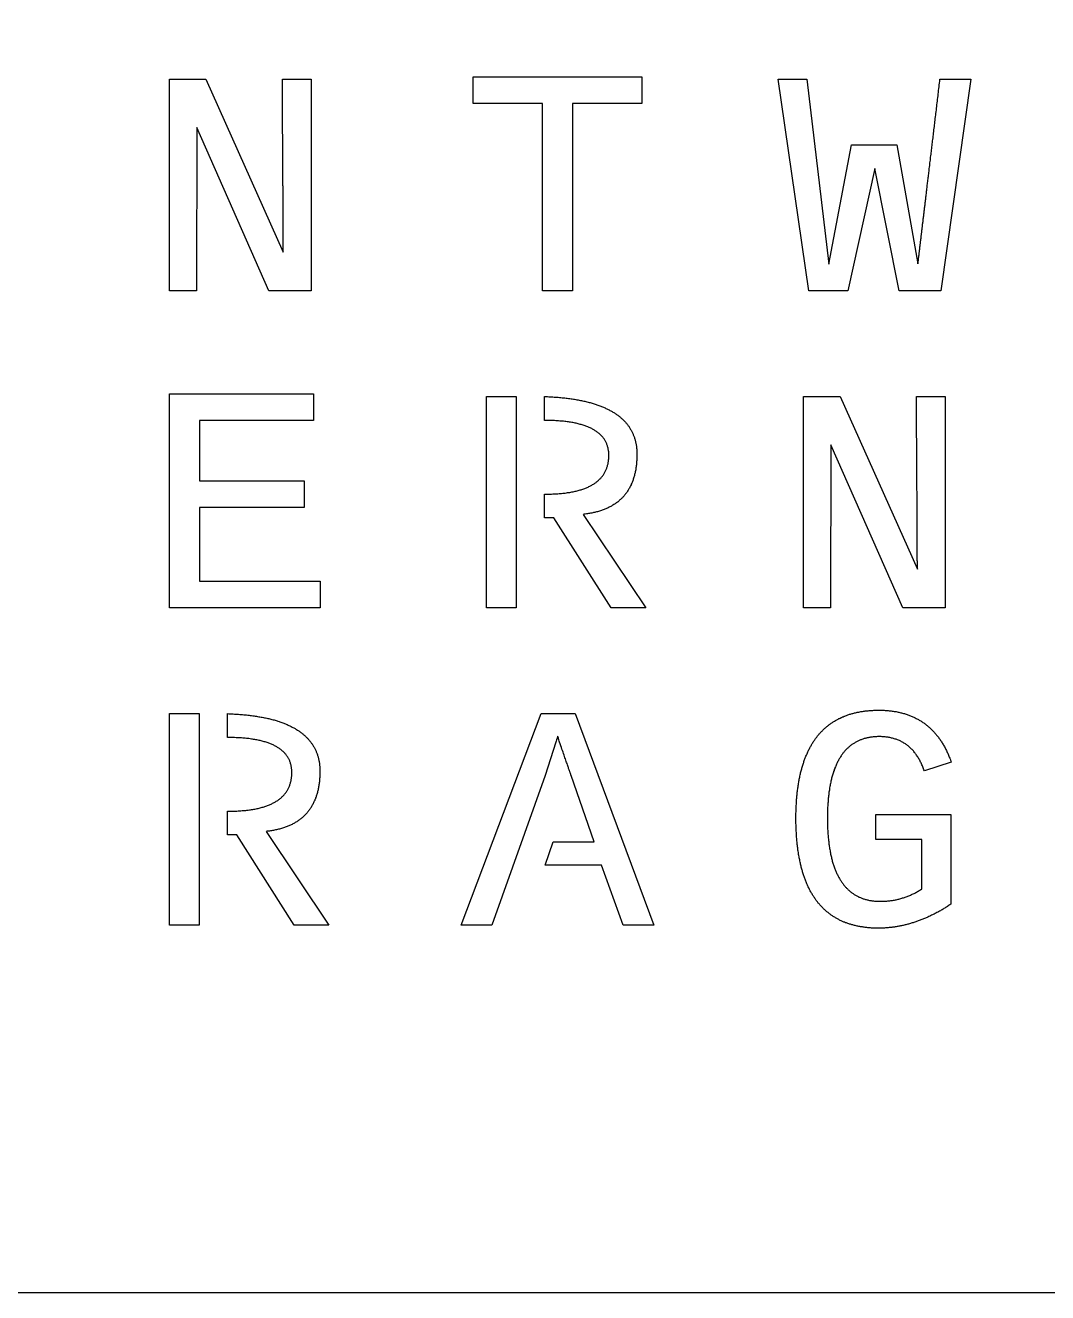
# Model space of a CAD drawing. Extents: x 0 to 500, y 0 to 500.
# Drawn here: x 127.4 to 234.9, y 0 to 133.2 of the extents above; entities that cross this region are included whole.
import ezdxf

# ---------------------------------------------------------------- set-up
doc = ezdxf.new("R2010")
doc.units = 0
doc.layers.get('0').update_dxf_attribs({"linetype": 'continuous'})

# ---------------------------------------------------------------- blocks, each defined once
blk = doc.blocks.new('SHAPESTRING147')
at = {"color": 0}
for points in [[(179.01, 71.98), (175.89, 71.98), (175.89, 94.22), (179.01, 94.22)], [(188.75, 87.9), (188.75, 87.99), (188.75, 88.07), (188.74, 88.16), (188.74, 88.24), (188.73, 88.32), (188.73, 88.4), (188.72, 88.48), (188.71, 88.56), (188.69, 88.64), (188.68, 88.71), (188.66, 88.79), (188.64, 88.87), (188.62, 88.94), (188.6, 89.01), (188.57, 89.08), (188.55, 89.16), (188.52, 89.23), (188.49, 89.29), (188.46, 89.36), (188.43, 89.43), (188.39, 89.5), (188.36, 89.56), (188.32, 89.63), (188.28, 89.69), (188.24, 89.75), (188.19, 89.81), (188.15, 89.87), (188.1, 89.93), (188.05, 89.99), (188, 90.05), (187.95, 90.1), (187.89, 90.16), (187.84, 90.21), (187.78, 90.27), (187.72, 90.32), (187.66, 90.37), (187.59, 90.42), (187.53, 90.47), (187.46, 90.52), (187.39, 90.57), (187.32, 90.61), (187.25, 90.66), (187.17, 90.7), (187.1, 90.75), (187.02, 90.79), (186.94, 90.83), (186.86, 90.87), (186.78, 90.91), (186.69, 90.95), (186.6, 90.99), (186.52, 91.02), (186.43, 91.06), (186.33, 91.09), (186.24, 91.13), (186.14, 91.16), (186.05, 91.19), (185.95, 91.22), (185.85, 91.25), (185.74, 91.28), (185.64, 91.31), (185.53, 91.34), (185.42, 91.36), (185.31, 91.39), (185.2, 91.41), (185.09, 91.44), (184.97, 91.46), (184.85, 91.48), (184.73, 91.5), (184.61, 91.52), (184.49, 91.54), (184.37, 91.55), (184.24, 91.57), (184.11, 91.58), (183.98, 91.6), (183.85, 91.61), (183.72, 91.62), (183.58, 91.63), (183.45, 91.65), (183.31, 91.65), (183.17, 91.66), (183.02, 91.67), (182.88, 91.68), (182.73, 91.68), (182.59, 91.69), (182.44, 91.69), (182.28, 91.69), (182.13, 91.69), (181.98, 91.69), (181.98, 94.2), (182.13, 94.19), (182.28, 94.19), (182.43, 94.18), (182.57, 94.17), (182.72, 94.17), (182.86, 94.16), (183.01, 94.15), (183.15, 94.14), (183.29, 94.13), (183.43, 94.12), (183.57, 94.1), (183.71, 94.09), (183.85, 94.08), (183.98, 94.06), (184.12, 94.05), (184.25, 94.03), (184.38, 94.02), (184.51, 94), (184.64, 93.98), (184.77, 93.97), (184.9, 93.95), (185.02, 93.93), (185.15, 93.91), (185.27, 93.89), (185.39, 93.87), (185.52, 93.84), (185.64, 93.82), (185.76, 93.8), (185.87, 93.78), (185.99, 93.75), (186.11, 93.73), (186.22, 93.7), (186.33, 93.67), (186.44, 93.65), (186.56, 93.62), (186.67, 93.59), (186.77, 93.56), (186.88, 93.53), (186.99, 93.5), (187.09, 93.47), (187.2, 93.44), (187.3, 93.41), (187.4, 93.37), (187.5, 93.34), (187.6, 93.3), (187.7, 93.27), (187.79, 93.23), (187.89, 93.2), (187.98, 93.16), (188.08, 93.12), (188.17, 93.08), (188.26, 93.04), (188.35, 93.01), (188.44, 92.96), (188.52, 92.92), (188.61, 92.88), (188.69, 92.84), (188.78, 92.8), (188.86, 92.75), (188.94, 92.71), (189.02, 92.66), (189.1, 92.62), (189.18, 92.57), (189.26, 92.53), (189.33, 92.48), (189.41, 92.43), (189.48, 92.38), (189.55, 92.33), (189.62, 92.28), (189.69, 92.23), (189.76, 92.18), (189.83, 92.13), (189.89, 92.07), (189.96, 92.02), (190.02, 91.97), (190.08, 91.91), (190.14, 91.86), (190.2, 91.8), (190.26, 91.74), (190.32, 91.69), (190.38, 91.63), (190.43, 91.57), (190.49, 91.51), (190.54, 91.45), (190.59, 91.39), (190.64, 91.33), (190.69, 91.27), (190.74, 91.2), (190.79, 91.14), (190.83, 91.08), (190.88, 91.01), (190.92, 90.95), (190.96, 90.88), (191, 90.81), (191.04, 90.75), (191.08, 90.68), (191.12, 90.61), (191.16, 90.54), (191.19, 90.47), (191.23, 90.4), (191.26, 90.33), (191.29, 90.26), (191.32, 90.18), (191.35, 90.11), (191.38, 90.04), (191.41, 89.96), (191.43, 89.89), (191.46, 89.81), (191.48, 89.73), (191.5, 89.66), (191.52, 89.58), (191.54, 89.5), (191.56, 89.42), (191.58, 89.34), (191.6, 89.26), (191.61, 89.18), (191.63, 89.1), (191.64, 89.02), (191.65, 88.93), (191.66, 88.85), (191.67, 88.77), (191.68, 88.68), (191.69, 88.59), (191.69, 88.51), (191.7, 88.42), (191.7, 88.33), (191.7, 88.25), (191.7, 88.16), (191.7, 88.07), (191.7, 87.95), (191.7, 87.83), (191.69, 87.71), (191.69, 87.6), (191.68, 87.48), (191.67, 87.37), (191.67, 87.26), (191.65, 87.15), (191.64, 87.04), (191.63, 86.93), (191.62, 86.82), (191.6, 86.72), (191.58, 86.61), (191.57, 86.51), (191.55, 86.4), (191.53, 86.3), (191.51, 86.2), (191.48, 86.1), (191.46, 86), (191.43, 85.9), (191.41, 85.81), (191.38, 85.71), (191.35, 85.62), (191.32, 85.53), (191.29, 85.44), (191.26, 85.34), (191.22, 85.26), (191.19, 85.17), (191.15, 85.08), (191.11, 84.99), (191.08, 84.91), (191.04, 84.82), (190.99, 84.74), (190.95, 84.66), (190.91, 84.58), (190.86, 84.5), (190.82, 84.42), (190.77, 84.35), (190.72, 84.27), (190.67, 84.2), (190.62, 84.12), (190.57, 84.05), (190.51, 83.98), (190.46, 83.91), (190.4, 83.84), (190.35, 83.77), (190.29, 83.7), (190.23, 83.64), (190.17, 83.57), (190.1, 83.51), (190.04, 83.45), (189.98, 83.39), (189.91, 83.33), (189.84, 83.27), (189.78, 83.21), (189.71, 83.15), (189.64, 83.1), (189.56, 83.04), (189.49, 82.99), (189.42, 82.94), (189.34, 82.89), (189.26, 82.84), (189.18, 82.79), (189.11, 82.74), (189.02, 82.69), (188.94, 82.65), (188.86, 82.6), (188.78, 82.56), (188.69, 82.52), (188.6, 82.48), (188.51, 82.44), (188.43, 82.4), (188.33, 82.36), (188.24, 82.33), (188.15, 82.29), (188.06, 82.26), (187.96, 82.22), (187.86, 82.19), (187.77, 82.16), (187.67, 82.13), (187.57, 82.1), (187.46, 82.08), (187.36, 82.05), (187.26, 82.02), (187.15, 82), (187.05, 81.98), (186.94, 81.96), (186.83, 81.94), (186.72, 81.92), (186.61, 81.9), (186.49, 81.88), (186.38, 81.86), (186.27, 81.85), (186.15, 81.84), (186.03, 81.82), (192.63, 71.98), (189, 71.98), (182.97, 81.46), (181.98, 81.46), (181.98, 83.95), (182.13, 83.94), (182.27, 83.95), (182.42, 83.95), (182.56, 83.95), (182.7, 83.95), (182.85, 83.96), (182.98, 83.96), (183.12, 83.97), (183.26, 83.98), (183.39, 83.99), (183.52, 84), (183.66, 84.01), (183.78, 84.02), (183.91, 84.03), (184.04, 84.05), (184.16, 84.06), (184.28, 84.08), (184.41, 84.1), (184.53, 84.11), (184.64, 84.13), (184.76, 84.15), (184.87, 84.17), (184.99, 84.2), (185.1, 84.22), (185.21, 84.24), (185.31, 84.27), (185.42, 84.3), (185.52, 84.32), (185.63, 84.35), (185.73, 84.38), (185.83, 84.41), (185.92, 84.44), (186.02, 84.47), (186.11, 84.51), (186.21, 84.54), (186.3, 84.58), (186.39, 84.61), (186.48, 84.65), (186.56, 84.69), (186.65, 84.73), (186.73, 84.77), (186.81, 84.81), (186.89, 84.85), (186.97, 84.9), (187.04, 84.94), (187.12, 84.99), (187.19, 85.03), (187.26, 85.08), (187.33, 85.13), (187.4, 85.18), (187.46, 85.23), (187.53, 85.28), (187.59, 85.33), (187.65, 85.39), (187.71, 85.44), (187.77, 85.5), (187.83, 85.55), (187.88, 85.61), (187.93, 85.67), (187.98, 85.73), (188.03, 85.79), (188.08, 85.85), (188.13, 85.91), (188.17, 85.98), (188.22, 86.04), (188.26, 86.11), (188.3, 86.18), (188.33, 86.24), (188.37, 86.31), (188.4, 86.38), (188.44, 86.45), (188.47, 86.52), (188.5, 86.6), (188.53, 86.67), (188.55, 86.75), (188.58, 86.82), (188.6, 86.9), (188.62, 86.98), (188.64, 87.06), (188.66, 87.14), (188.68, 87.22), (188.69, 87.3), (188.7, 87.38), (188.71, 87.47), (188.72, 87.55), (188.73, 87.64), (188.74, 87.72), (188.74, 87.81)]]:
    blk.add_lwpolyline(points, close=True, dxfattribs=at)
blk = doc.blocks.new('SHAPESTRING159')
at = {"color": 0}
for points in [[(145.68, 38.64), (142.55, 38.64), (142.55, 60.89), (145.68, 60.89)], [(155.41, 54.57), (155.41, 54.65), (155.41, 54.74), (155.41, 54.82), (155.41, 54.91), (155.4, 54.99), (155.39, 55.07), (155.38, 55.15), (155.37, 55.23), (155.36, 55.3), (155.34, 55.38), (155.33, 55.46), (155.31, 55.53), (155.29, 55.61), (155.27, 55.68), (155.24, 55.75), (155.22, 55.82), (155.19, 55.89), (155.16, 55.96), (155.13, 56.03), (155.09, 56.1), (155.06, 56.16), (155.02, 56.23), (154.98, 56.29), (154.94, 56.36), (154.9, 56.42), (154.86, 56.48), (154.81, 56.54), (154.77, 56.6), (154.72, 56.66), (154.67, 56.71), (154.61, 56.77), (154.56, 56.83), (154.5, 56.88), (154.44, 56.93), (154.38, 56.99), (154.32, 57.04), (154.26, 57.09), (154.19, 57.14), (154.13, 57.19), (154.06, 57.23), (153.99, 57.28), (153.91, 57.32), (153.84, 57.37), (153.76, 57.41), (153.69, 57.46), (153.61, 57.5), (153.53, 57.54), (153.44, 57.58), (153.36, 57.62), (153.27, 57.65), (153.18, 57.69), (153.09, 57.73), (153, 57.76), (152.91, 57.79), (152.81, 57.83), (152.71, 57.86), (152.61, 57.89), (152.51, 57.92), (152.41, 57.95), (152.3, 57.98), (152.2, 58), (152.09, 58.03), (151.98, 58.05), (151.87, 58.08), (151.75, 58.1), (151.64, 58.12), (151.52, 58.14), (151.4, 58.16), (151.28, 58.18), (151.16, 58.2), (151.03, 58.22), (150.91, 58.24), (150.78, 58.25), (150.65, 58.26), (150.52, 58.28), (150.38, 58.29), (150.25, 58.3), (150.11, 58.31), (149.97, 58.32), (149.83, 58.33), (149.69, 58.34), (149.55, 58.34), (149.4, 58.35), (149.25, 58.35), (149.1, 58.36), (148.95, 58.36), (148.8, 58.36), (148.64, 58.36), (148.64, 60.87), (148.79, 60.86), (148.94, 60.86), (149.09, 60.85), (149.24, 60.84), (149.39, 60.83), (149.53, 60.82), (149.67, 60.81), (149.82, 60.8), (149.96, 60.79), (150.1, 60.78), (150.24, 60.77), (150.38, 60.76), (150.51, 60.74), (150.65, 60.73), (150.78, 60.72), (150.92, 60.7), (151.05, 60.68), (151.18, 60.67), (151.31, 60.65), (151.44, 60.63), (151.56, 60.61), (151.69, 60.6), (151.82, 60.58), (151.94, 60.55), (152.06, 60.53), (152.18, 60.51), (152.3, 60.49), (152.42, 60.47), (152.54, 60.44), (152.66, 60.42), (152.77, 60.39), (152.89, 60.37), (153, 60.34), (153.11, 60.31), (153.22, 60.28), (153.33, 60.26), (153.44, 60.23), (153.55, 60.2), (153.65, 60.17), (153.76, 60.14), (153.86, 60.1), (153.96, 60.07), (154.07, 60.04), (154.17, 60.01), (154.27, 59.97), (154.36, 59.94), (154.46, 59.9), (154.56, 59.86), (154.65, 59.83), (154.74, 59.79), (154.83, 59.75), (154.93, 59.71), (155.02, 59.67), (155.1, 59.63), (155.19, 59.59), (155.28, 59.55), (155.36, 59.51), (155.45, 59.46), (155.53, 59.42), (155.61, 59.38), (155.69, 59.33), (155.77, 59.29), (155.85, 59.24), (155.92, 59.19), (156, 59.14), (156.07, 59.1), (156.15, 59.05), (156.22, 59), (156.29, 58.95), (156.36, 58.9), (156.43, 58.85), (156.49, 58.79), (156.56, 58.74), (156.62, 58.69), (156.69, 58.63), (156.75, 58.58), (156.81, 58.52), (156.87, 58.47), (156.93, 58.41), (156.99, 58.35), (157.04, 58.29), (157.1, 58.24), (157.15, 58.18), (157.21, 58.12), (157.26, 58.06), (157.31, 57.99), (157.36, 57.93), (157.41, 57.87), (157.45, 57.81), (157.5, 57.74), (157.54, 57.68), (157.59, 57.61), (157.63, 57.55), (157.67, 57.48), (157.71, 57.41), (157.75, 57.34), (157.79, 57.28), (157.82, 57.21), (157.86, 57.14), (157.89, 57.07), (157.93, 57), (157.96, 56.92), (157.99, 56.85), (158.02, 56.78), (158.05, 56.7), (158.07, 56.63), (158.1, 56.55), (158.12, 56.48), (158.15, 56.4), (158.17, 56.32), (158.19, 56.25), (158.21, 56.17), (158.23, 56.09), (158.25, 56.01), (158.26, 55.93), (158.28, 55.85), (158.29, 55.77), (158.31, 55.68), (158.32, 55.6), (158.33, 55.52), (158.34, 55.43), (158.35, 55.35), (158.35, 55.26), (158.36, 55.18), (158.36, 55.09), (158.37, 55), (158.37, 54.91), (158.37, 54.82), (158.37, 54.73), (158.37, 54.61), (158.37, 54.5), (158.36, 54.38), (158.36, 54.27), (158.35, 54.15), (158.34, 54.04), (158.33, 53.93), (158.32, 53.81), (158.31, 53.7), (158.3, 53.6), (158.28, 53.49), (158.27, 53.38), (158.25, 53.28), (158.23, 53.17), (158.21, 53.07), (158.19, 52.97), (158.17, 52.87), (158.15, 52.77), (158.13, 52.67), (158.1, 52.57), (158.07, 52.48), (158.05, 52.38), (158.02, 52.29), (157.99, 52.19), (157.96, 52.1), (157.92, 52.01), (157.89, 51.92), (157.85, 51.83), (157.82, 51.75), (157.78, 51.66), (157.74, 51.58), (157.7, 51.49), (157.66, 51.41), (157.62, 51.33), (157.57, 51.25), (157.53, 51.17), (157.48, 51.09), (157.44, 51.01), (157.39, 50.94), (157.34, 50.86), (157.29, 50.79), (157.23, 50.72), (157.18, 50.64), (157.13, 50.57), (157.07, 50.5), (157.01, 50.44), (156.95, 50.37), (156.89, 50.3), (156.83, 50.24), (156.77, 50.18), (156.71, 50.11), (156.64, 50.05), (156.58, 49.99), (156.51, 49.93), (156.44, 49.88), (156.37, 49.82), (156.3, 49.76), (156.23, 49.71), (156.16, 49.66), (156.08, 49.6), (156.01, 49.55), (155.93, 49.5), (155.85, 49.45), (155.77, 49.41), (155.69, 49.36), (155.61, 49.31), (155.53, 49.27), (155.44, 49.23), (155.36, 49.19), (155.27, 49.14), (155.18, 49.1), (155.09, 49.07), (155, 49.03), (154.91, 48.99), (154.82, 48.96), (154.72, 48.92), (154.63, 48.89), (154.53, 48.86), (154.43, 48.83), (154.33, 48.8), (154.23, 48.77), (154.13, 48.74), (154.03, 48.72), (153.92, 48.69), (153.82, 48.67), (153.71, 48.64), (153.61, 48.62), (153.5, 48.6), (153.39, 48.58), (153.27, 48.56), (153.16, 48.55), (153.05, 48.53), (152.93, 48.52), (152.82, 48.5), (152.7, 48.49), (159.29, 38.64), (155.67, 38.64), (149.63, 48.13), (148.64, 48.13), (148.64, 50.61), (148.79, 50.61), (148.94, 50.61), (149.08, 50.61), (149.23, 50.62), (149.37, 50.62), (149.51, 50.63), (149.65, 50.63), (149.79, 50.64), (149.92, 50.65), (150.06, 50.66), (150.19, 50.67), (150.32, 50.68), (150.45, 50.69), (150.58, 50.7), (150.7, 50.71), (150.83, 50.73), (150.95, 50.75), (151.07, 50.76), (151.19, 50.78), (151.31, 50.8), (151.43, 50.82), (151.54, 50.84), (151.65, 50.86), (151.76, 50.89), (151.87, 50.91), (151.98, 50.94), (152.09, 50.96), (152.19, 50.99), (152.29, 51.02), (152.39, 51.05), (152.49, 51.08), (152.59, 51.11), (152.69, 51.14), (152.78, 51.17), (152.87, 51.21), (152.96, 51.24), (153.05, 51.28), (153.14, 51.32), (153.23, 51.36), (153.31, 51.39), (153.39, 51.44), (153.48, 51.48), (153.56, 51.52), (153.63, 51.56), (153.71, 51.61), (153.78, 51.65), (153.86, 51.7), (153.93, 51.75), (154, 51.79), (154.06, 51.84), (154.13, 51.89), (154.2, 51.95), (154.26, 52), (154.32, 52.05), (154.38, 52.11), (154.44, 52.16), (154.49, 52.22), (154.55, 52.28), (154.6, 52.34), (154.65, 52.4), (154.7, 52.46), (154.75, 52.52), (154.79, 52.58), (154.84, 52.64), (154.88, 52.71), (154.92, 52.78), (154.96, 52.84), (155, 52.91), (155.04, 52.98), (155.07, 53.05), (155.1, 53.12), (155.14, 53.19), (155.17, 53.26), (155.19, 53.34), (155.22, 53.41), (155.24, 53.49), (155.27, 53.57), (155.29, 53.64), (155.31, 53.72), (155.33, 53.8), (155.34, 53.88), (155.36, 53.97), (155.37, 54.05), (155.38, 54.13), (155.39, 54.22), (155.4, 54.3), (155.41, 54.39), (155.41, 54.48)]]:
    blk.add_lwpolyline(points, close=True, dxfattribs=at)

msp = doc.modelspace()

# ---------------------------------------------------------------- linework, layer by layer
at = {"color": 0}
for points in [[(0, 0), (500, 0), (500, 500), (0, 500)], [(153, 105.31), (145.41, 122.48), (145.39, 105.31), (142.55, 105.31), (142.55, 127.56), (146.38, 127.56), (154.52, 109.39), (154.52, 109.39), (154.52, 109.39), (154.52, 109.39), (154.52, 109.4), (154.52, 109.4), (154.52, 109.41), (154.52, 109.41), (154.52, 109.42), (154.52, 109.43), (154.52, 109.44), (154.52, 109.45), (154.52, 109.47), (154.52, 109.48), (154.52, 109.49), (154.52, 109.51), (154.52, 109.53), (154.52, 109.55), (154.52, 109.56), (154.52, 109.58), (154.52, 109.61), (154.52, 109.63), (154.52, 109.65), (154.52, 109.68), (154.52, 109.7), (154.52, 109.73), (154.52, 109.76), (154.52, 109.79), (154.52, 109.82), (154.52, 109.85), (154.52, 109.88), (154.52, 109.91), (154.52, 109.95), (154.52, 109.98), (154.52, 110.02), (154.52, 110.06), (154.52, 110.1), (154.52, 110.14), (154.52, 110.18), (154.52, 110.22), (154.52, 110.26), (154.52, 110.31), (154.52, 110.35), (154.52, 110.4), (154.52, 110.45), (154.52, 110.5), (154.52, 110.55), (154.52, 110.6), (154.52, 110.65), (154.52, 110.7), (154.52, 110.76), (154.52, 110.81), (154.51, 110.87), (154.51, 110.93), (154.51, 110.99), (154.51, 111.05), (154.51, 111.11), (154.51, 111.17), (154.51, 111.23), (154.51, 111.3), (154.51, 111.36), (154.51, 111.43), (154.51, 111.5), (154.51, 111.56), (154.51, 111.63), (154.51, 111.7), (154.51, 111.78), (154.51, 111.85), (154.51, 111.92), (154.51, 112), (154.51, 112.07), (154.51, 112.15), (154.51, 112.23), (154.51, 112.31), (154.51, 112.39), (154.51, 112.47), (154.51, 112.55), (154.51, 112.64), (154.5, 112.72), (154.5, 112.81), (154.5, 112.9), (154.5, 112.99), (154.5, 113.07), (154.5, 113.17), (154.5, 113.26), (154.5, 113.35), (154.5, 113.44), (154.5, 113.54), (154.5, 113.63), (154.5, 113.73), (154.5, 113.83), (154.5, 113.93), (154.5, 114.03), (154.5, 114.13), (154.5, 114.23), (154.5, 114.34), (154.5, 114.44), (154.49, 114.55), (154.49, 114.65), (154.49, 114.76), (154.49, 114.87), (154.49, 114.98), (154.49, 115.09), (154.49, 115.21), (154.49, 115.32), (154.49, 115.43), (154.49, 115.55), (154.49, 115.67), (154.49, 115.78), (154.49, 115.9), (154.49, 116.02), (154.49, 116.14), (154.49, 116.27), (154.48, 116.39), (154.48, 116.52), (154.48, 116.64), (154.48, 116.77), (154.48, 116.9), (154.48, 117.02), (154.48, 117.15), (154.48, 117.29), (154.48, 117.42), (154.48, 117.55), (154.48, 117.69), (154.48, 117.82), (154.48, 117.96), (154.48, 118.09), (154.47, 118.23), (154.47, 118.37), (154.47, 118.51), (154.47, 118.66), (154.47, 118.8), (154.47, 118.94), (154.47, 119.09), (154.47, 119.24), (154.47, 119.38), (154.47, 119.53), (154.47, 119.68), (154.47, 119.83), (154.47, 119.98), (154.46, 120.14), (154.46, 120.29), (154.46, 120.45), (154.46, 120.6), (154.46, 120.76), (154.46, 120.92), (154.46, 121.08), (154.46, 121.24), (154.46, 121.4), (154.46, 121.56), (154.46, 121.73), (154.45, 121.89), (154.45, 122.06), (154.45, 122.23), (154.45, 122.4), (154.45, 122.56), (154.45, 122.74), (154.45, 122.91), (154.45, 123.08), (154.45, 123.25), (154.45, 123.43), (154.45, 123.6), (154.44, 123.78), (154.44, 123.96), (154.44, 124.14), (154.44, 124.32), (154.44, 124.5), (154.44, 124.68), (154.44, 124.87), (154.44, 125.05), (154.44, 125.24), (154.44, 125.43), (154.43, 125.61), (154.43, 125.8), (154.43, 125.99), (154.43, 126.18), (154.43, 126.38), (154.43, 126.57), (154.43, 126.77), (154.43, 126.96), (154.43, 127.16), (154.43, 127.36), (154.42, 127.56), (157.46, 127.56), (157.46, 105.31)], [(184.91, 125.01), (184.91, 105.31), (181.78, 105.31), (181.78, 125.01), (174.47, 125.01), (174.47, 127.82), (192.21, 127.82), (192.21, 125.01)], [(223.65, 105.31), (219.28, 105.31), (216.71, 118.16), (213.89, 105.31), (209.77, 105.31), (206.55, 127.56), (209.55, 127.56), (211.89, 108.11), (214.25, 120.66), (219.04, 120.66), (221.24, 108.14), (221.24, 108.15), (221.24, 108.15), (221.25, 108.15), (221.25, 108.15), (221.25, 108.16), (221.25, 108.16), (221.25, 108.17), (221.25, 108.18), (221.25, 108.19), (221.25, 108.2), (221.25, 108.21), (221.25, 108.22), (221.25, 108.23), (221.26, 108.24), (221.26, 108.26), (221.26, 108.27), (221.26, 108.29), (221.26, 108.31), (221.27, 108.33), (221.27, 108.35), (221.27, 108.37), (221.27, 108.39), (221.28, 108.41), (221.28, 108.44), (221.28, 108.46), (221.29, 108.49), (221.29, 108.51), (221.29, 108.54), (221.3, 108.57), (221.3, 108.6), (221.3, 108.63), (221.31, 108.66), (221.31, 108.69), (221.31, 108.73), (221.32, 108.76), (221.32, 108.8), (221.33, 108.84), (221.33, 108.87), (221.34, 108.91), (221.34, 108.95), (221.35, 108.99), (221.35, 109.04), (221.36, 109.08), (221.36, 109.12), (221.37, 109.17), (221.37, 109.21), (221.38, 109.26), (221.38, 109.31), (221.39, 109.36), (221.4, 109.41), (221.4, 109.46), (221.41, 109.51), (221.41, 109.56), (221.42, 109.62), (221.43, 109.67), (221.43, 109.73), (221.44, 109.79), (221.45, 109.84), (221.45, 109.9), (221.46, 109.96), (221.47, 110.02), (221.48, 110.09), (221.48, 110.15), (221.49, 110.21), (221.5, 110.28), (221.51, 110.35), (221.52, 110.41), (221.52, 110.48), (221.53, 110.55), (221.54, 110.62), (221.55, 110.69), (221.56, 110.76), (221.57, 110.84), (221.58, 110.91), (221.58, 110.99), (221.59, 111.06), (221.6, 111.14), (221.61, 111.22), (221.62, 111.3), (221.63, 111.38), (221.64, 111.46), (221.65, 111.54), (221.66, 111.63), (221.67, 111.71), (221.68, 111.8), (221.69, 111.88), (221.7, 111.97), (221.71, 112.06), (221.72, 112.15), (221.73, 112.24), (221.74, 112.33), (221.76, 112.42), (221.77, 112.51), (221.78, 112.61), (221.79, 112.7), (221.8, 112.8), (221.81, 112.9), (221.82, 113), (221.84, 113.1), (221.85, 113.2), (221.86, 113.3), (221.87, 113.4), (221.89, 113.51), (221.9, 113.61), (221.91, 113.72), (221.92, 113.82), (221.94, 113.93), (221.95, 114.04), (221.96, 114.15), (221.98, 114.26), (221.99, 114.37), (222, 114.48), (222.02, 114.6), (222.03, 114.71), (222.04, 114.83), (222.06, 114.94), (222.07, 115.06), (222.09, 115.18), (222.1, 115.3), (222.11, 115.42), (222.13, 115.54), (222.14, 115.67), (222.16, 115.79), (222.17, 115.91), (222.19, 116.04), (222.2, 116.17), (222.22, 116.29), (222.23, 116.42), (222.25, 116.55), (222.26, 116.68), (222.28, 116.82), (222.3, 116.95), (222.31, 117.08), (222.33, 117.22), (222.34, 117.35), (222.36, 117.49), (222.38, 117.63), (222.39, 117.77), (222.41, 117.91), (222.43, 118.05), (222.44, 118.19), (222.46, 118.33), (222.48, 118.48), (222.5, 118.62), (222.51, 118.77), (222.53, 118.92), (222.55, 119.06), (222.57, 119.21), (222.58, 119.36), (222.6, 119.51), (222.62, 119.67), (222.64, 119.82), (222.66, 119.97), (222.68, 120.13), (222.7, 120.28), (222.71, 120.44), (222.73, 120.6), (222.75, 120.76), (222.77, 120.92), (222.79, 121.08), (222.81, 121.24), (222.83, 121.41), (222.85, 121.57), (222.87, 121.73), (222.89, 121.9), (222.91, 122.07), (222.93, 122.24), (222.95, 122.41), (222.97, 122.58), (222.99, 122.75), (223.01, 122.92), (223.03, 123.09), (223.05, 123.27), (223.07, 123.44), (223.09, 123.62), (223.11, 123.8), (223.14, 123.97), (223.16, 124.15), (223.18, 124.33), (223.2, 124.52), (223.22, 124.7), (223.24, 124.88), (223.27, 125.07), (223.29, 125.25), (223.31, 125.44), (223.33, 125.63), (223.36, 125.81), (223.38, 126), (223.4, 126.19), (223.42, 126.39), (223.45, 126.58), (223.47, 126.77), (223.49, 126.97), (223.52, 127.16), (223.54, 127.36), (223.56, 127.56), (226.8, 127.56)], [(142.55, 71.98), (142.55, 94.49), (157.71, 94.49), (157.71, 91.67), (145.71, 91.67), (145.71, 85.34), (156.72, 85.34), (156.72, 82.53), (145.71, 82.53), (145.71, 74.79), (158.38, 74.79), (158.38, 71.98)], [(219.66, 71.98), (212.08, 89.14), (212.06, 71.98), (209.22, 71.98), (209.22, 94.22), (213.05, 94.22), (221.19, 76.05), (221.19, 76.05), (221.19, 76.06), (221.19, 76.06), (221.19, 76.06), (221.19, 76.07), (221.19, 76.07), (221.19, 76.08), (221.19, 76.09), (221.19, 76.1), (221.19, 76.11), (221.19, 76.12), (221.19, 76.13), (221.19, 76.15), (221.19, 76.16), (221.19, 76.18), (221.19, 76.19), (221.19, 76.21), (221.19, 76.23), (221.19, 76.25), (221.19, 76.27), (221.19, 76.3), (221.19, 76.32), (221.19, 76.34), (221.19, 76.37), (221.19, 76.4), (221.19, 76.42), (221.19, 76.45), (221.19, 76.48), (221.19, 76.51), (221.19, 76.55), (221.19, 76.58), (221.19, 76.62), (221.19, 76.65), (221.19, 76.69), (221.19, 76.73), (221.19, 76.76), (221.19, 76.8), (221.19, 76.85), (221.19, 76.89), (221.18, 76.93), (221.18, 76.98), (221.18, 77.02), (221.18, 77.07), (221.18, 77.12), (221.18, 77.16), (221.18, 77.21), (221.18, 77.26), (221.18, 77.32), (221.18, 77.37), (221.18, 77.42), (221.18, 77.48), (221.18, 77.54), (221.18, 77.59), (221.18, 77.65), (221.18, 77.71), (221.18, 77.77), (221.18, 77.84), (221.18, 77.9), (221.18, 77.96), (221.18, 78.03), (221.18, 78.09), (221.18, 78.16), (221.18, 78.23), (221.18, 78.3), (221.18, 78.37), (221.18, 78.44), (221.18, 78.52), (221.18, 78.59), (221.18, 78.66), (221.18, 78.74), (221.17, 78.82), (221.17, 78.9), (221.17, 78.98), (221.17, 79.06), (221.17, 79.14), (221.17, 79.22), (221.17, 79.31), (221.17, 79.39), (221.17, 79.48), (221.17, 79.56), (221.17, 79.65), (221.17, 79.74), (221.17, 79.83), (221.17, 79.92), (221.17, 80.02), (221.17, 80.11), (221.17, 80.2), (221.17, 80.3), (221.17, 80.4), (221.17, 80.5), (221.17, 80.6), (221.16, 80.7), (221.16, 80.8), (221.16, 80.9), (221.16, 81), (221.16, 81.11), (221.16, 81.21), (221.16, 81.32), (221.16, 81.43), (221.16, 81.54), (221.16, 81.65), (221.16, 81.76), (221.16, 81.87), (221.16, 81.99), (221.16, 82.1), (221.16, 82.22), (221.16, 82.33), (221.15, 82.45), (221.15, 82.57), (221.15, 82.69), (221.15, 82.81), (221.15, 82.93), (221.15, 83.06), (221.15, 83.18), (221.15, 83.31), (221.15, 83.43), (221.15, 83.56), (221.15, 83.69), (221.15, 83.82), (221.15, 83.95), (221.15, 84.08), (221.15, 84.22), (221.14, 84.35), (221.14, 84.49), (221.14, 84.62), (221.14, 84.76), (221.14, 84.9), (221.14, 85.04), (221.14, 85.18), (221.14, 85.32), (221.14, 85.47), (221.14, 85.61), (221.14, 85.76), (221.14, 85.9), (221.14, 86.05), (221.13, 86.2), (221.13, 86.35), (221.13, 86.5), (221.13, 86.65), (221.13, 86.8), (221.13, 86.96), (221.13, 87.11), (221.13, 87.27), (221.13, 87.43), (221.13, 87.59), (221.13, 87.75), (221.13, 87.91), (221.12, 88.07), (221.12, 88.23), (221.12, 88.39), (221.12, 88.56), (221.12, 88.73), (221.12, 88.89), (221.12, 89.06), (221.12, 89.23), (221.12, 89.4), (221.12, 89.57), (221.12, 89.75), (221.11, 89.92), (221.11, 90.1), (221.11, 90.27), (221.11, 90.45), (221.11, 90.63), (221.11, 90.81), (221.11, 90.99), (221.11, 91.17), (221.11, 91.35), (221.11, 91.53), (221.1, 91.72), (221.1, 91.91), (221.1, 92.09), (221.1, 92.28), (221.1, 92.47), (221.1, 92.66), (221.1, 92.85), (221.1, 93.04), (221.1, 93.24), (221.1, 93.43), (221.09, 93.63), (221.09, 93.82), (221.09, 94.02), (221.09, 94.22), (224.12, 94.22), (224.12, 71.98)], [(184.78, 54.37), (184.78, 54.37), (184.78, 54.38), (184.77, 54.39), (184.76, 54.41), (184.76, 54.43), (184.75, 54.46), (184.74, 54.5), (184.72, 54.53), (184.71, 54.58), (184.69, 54.63), (184.67, 54.68), (184.65, 54.74), (184.63, 54.8), (184.61, 54.87), (184.58, 54.95), (184.55, 55.02), (184.52, 55.11), (184.49, 55.2), (184.46, 55.29), (184.43, 55.39), (184.39, 55.5), (184.35, 55.61), (184.31, 55.72), (184.27, 55.84), (184.23, 55.97), (184.18, 56.1), (184.13, 56.23), (184.09, 56.37), (184.04, 56.52), (183.98, 56.67), (183.93, 56.82), (183.87, 56.99), (183.82, 57.15), (183.76, 57.32), (183.7, 57.5), (183.63, 57.68), (183.57, 57.87), (183.53, 57.99), (183.5, 58.1), (183.47, 58.21), (183.44, 58.3), (183.41, 58.38), (183.39, 58.45), (183.37, 58.51), (183.35, 58.45), (183.33, 58.38), (183.3, 58.3), (183.28, 58.21), (183.24, 58.1), (183.21, 57.99), (183.17, 57.87), (182.04, 54.37), (176.45, 38.64), (173.22, 38.64), (181.62, 60.89), (185.21, 60.89), (193.46, 38.64), (190.26, 38.64), (187.99, 44.94), (182.04, 44.94), (182.88, 47.4), (187.19, 47.4)], [(224.71, 40.84), (224.61, 40.78), (224.52, 40.72), (224.43, 40.66), (224.34, 40.6), (224.25, 40.54), (224.15, 40.48), (224.06, 40.43), (223.97, 40.37), (223.88, 40.32), (223.78, 40.26), (223.69, 40.21), (223.6, 40.15), (223.51, 40.1), (223.41, 40.05), (223.32, 40), (223.23, 39.95), (223.14, 39.9), (223.04, 39.85), (222.95, 39.8), (222.86, 39.76), (222.77, 39.71), (222.67, 39.67), (222.58, 39.62), (222.49, 39.58), (222.4, 39.53), (222.3, 39.49), (222.21, 39.45), (222.12, 39.41), (222.03, 39.37), (221.93, 39.33), (221.84, 39.29), (221.75, 39.25), (221.65, 39.22), (221.56, 39.18), (221.47, 39.14), (221.38, 39.11), (221.28, 39.07), (221.19, 39.04), (221.1, 39.01), (221.01, 38.98), (220.91, 38.94), (220.82, 38.91), (220.73, 38.88), (220.63, 38.86), (220.54, 38.83), (220.45, 38.8), (220.35, 38.77), (220.26, 38.75), (220.17, 38.72), (220.08, 38.7), (219.98, 38.67), (219.89, 38.65), (219.8, 38.63), (219.7, 38.61), (219.61, 38.59), (219.52, 38.57), (219.42, 38.55), (219.33, 38.53), (219.24, 38.51), (219.14, 38.49), (219.05, 38.48), (218.96, 38.46), (218.86, 38.45), (218.77, 38.43), (218.68, 38.42), (218.58, 38.41), (218.49, 38.4), (218.4, 38.39), (218.3, 38.38), (218.21, 38.37), (218.12, 38.36), (218.02, 38.35), (217.93, 38.34), (217.84, 38.34), (217.74, 38.33), (217.65, 38.33), (217.56, 38.32), (217.46, 38.32), (217.37, 38.32), (217.28, 38.31), (217.18, 38.31), (217.09, 38.31), (216.99, 38.31), (216.88, 38.31), (216.78, 38.32), (216.67, 38.32), (216.57, 38.32), (216.47, 38.33), (216.37, 38.33), (216.27, 38.34), (216.17, 38.35), (216.07, 38.35), (215.97, 38.36), (215.87, 38.37), (215.78, 38.38), (215.68, 38.4), (215.58, 38.41), (215.49, 38.42), (215.4, 38.44), (215.3, 38.45), (215.21, 38.47), (215.12, 38.48), (215.02, 38.5), (214.93, 38.52), (214.84, 38.54), (214.75, 38.56), (214.66, 38.58), (214.57, 38.6), (214.48, 38.62), (214.4, 38.65), (214.31, 38.67), (214.22, 38.69), (214.14, 38.72), (214.05, 38.75), (213.97, 38.77), (213.88, 38.8), (213.8, 38.83), (213.72, 38.86), (213.64, 38.89), (213.56, 38.93), (213.47, 38.96), (213.39, 38.99), (213.32, 39.03), (213.24, 39.06), (213.16, 39.1), (213.08, 39.13), (213, 39.17), (212.93, 39.21), (212.85, 39.25), (212.78, 39.29), (212.7, 39.33), (212.63, 39.37), (212.56, 39.42), (212.49, 39.46), (212.41, 39.51), (212.34, 39.55), (212.27, 39.6), (212.2, 39.64), (212.13, 39.69), (212.06, 39.74), (212, 39.79), (211.93, 39.84), (211.86, 39.89), (211.8, 39.95), (211.73, 40), (211.67, 40.05), (211.6, 40.11), (211.54, 40.16), (211.48, 40.22), (211.41, 40.28), (211.35, 40.33), (211.29, 40.39), (211.23, 40.45), (211.17, 40.51), (211.11, 40.58), (211.06, 40.64), (211, 40.7), (210.94, 40.77), (210.88, 40.83), (210.83, 40.9), (210.77, 40.96), (210.72, 41.03), (210.67, 41.1), (210.61, 41.17), (210.56, 41.24), (210.51, 41.31), (210.46, 41.38), (210.41, 41.45), (210.36, 41.53), (210.31, 41.6), (210.26, 41.68), (210.21, 41.75), (210.16, 41.83), (210.12, 41.91), (210.07, 41.99), (210.02, 42.07), (209.98, 42.15), (209.93, 42.23), (209.89, 42.31), (209.85, 42.39), (209.81, 42.48), (209.76, 42.56), (209.72, 42.65), (209.68, 42.73), (209.64, 42.82), (209.6, 42.91), (209.56, 42.99), (209.53, 43.08), (209.49, 43.18), (209.45, 43.27), (209.42, 43.36), (209.38, 43.45), (209.35, 43.55), (209.31, 43.64), (209.28, 43.74), (209.25, 43.83), (209.21, 43.93), (209.18, 44.03), (209.15, 44.13), (209.12, 44.23), (209.09, 44.33), (209.06, 44.43), (209.03, 44.53), (209.01, 44.63), (208.98, 44.74), (208.95, 44.84), (208.93, 44.95), (208.9, 45.06), (208.88, 45.16), (208.85, 45.27), (208.83, 45.38), (208.81, 45.49), (208.79, 45.6), (208.76, 45.71), (208.74, 45.83), (208.72, 45.94), (208.7, 46.05), (208.69, 46.17), (208.67, 46.28), (208.65, 46.4), (208.63, 46.52), (208.62, 46.64), (208.6, 46.76), (208.59, 46.88), (208.57, 47), (208.56, 47.12), (208.55, 47.24), (208.53, 47.37), (208.52, 47.49), (208.51, 47.62), (208.5, 47.74), (208.49, 47.87), (208.48, 48), (208.47, 48.13), (208.46, 48.25), (208.46, 48.39), (208.45, 48.52), (208.44, 48.65), (208.44, 48.78), (208.43, 48.92), (208.43, 49.05), (208.43, 49.19), (208.42, 49.32), (208.42, 49.46), (208.42, 49.6), (208.42, 49.74), (208.42, 49.88), (208.42, 50.01), (208.42, 50.15), (208.42, 50.29), (208.42, 50.42), (208.43, 50.56), (208.43, 50.69), (208.43, 50.82), (208.44, 50.96), (208.44, 51.09), (208.45, 51.22), (208.46, 51.35), (208.46, 51.48), (208.47, 51.6), (208.48, 51.73), (208.49, 51.86), (208.5, 51.98), (208.51, 52.11), (208.52, 52.23), (208.53, 52.35), (208.55, 52.48), (208.56, 52.6), (208.57, 52.72), (208.59, 52.84), (208.6, 52.96), (208.62, 53.07), (208.64, 53.19), (208.65, 53.31), (208.67, 53.42), (208.69, 53.54), (208.71, 53.65), (208.73, 53.76), (208.75, 53.87), (208.77, 53.99), (208.79, 54.1), (208.81, 54.2), (208.84, 54.31), (208.86, 54.42), (208.89, 54.53), (208.91, 54.63), (208.94, 54.74), (208.96, 54.84), (208.99, 54.95), (209.02, 55.05), (209.05, 55.15), (209.07, 55.25), (209.1, 55.35), (209.13, 55.45), (209.16, 55.55), (209.2, 55.65), (209.23, 55.74), (209.26, 55.84), (209.29, 55.93), (209.33, 56.03), (209.36, 56.12), (209.4, 56.21), (209.43, 56.31), (209.47, 56.4), (209.51, 56.49), (209.55, 56.58), (209.58, 56.66), (209.62, 56.75), (209.66, 56.84), (209.7, 56.92), (209.75, 57.01), (209.79, 57.09), (209.83, 57.18), (209.87, 57.26), (209.92, 57.34), (209.96, 57.42), (210.01, 57.5), (210.05, 57.58), (210.1, 57.66), (210.14, 57.73), (210.19, 57.81), (210.24, 57.89), (210.29, 57.96), (210.34, 58.03), (210.39, 58.11), (210.44, 58.18), (210.49, 58.25), (210.54, 58.32), (210.6, 58.39), (210.65, 58.46), (210.7, 58.53), (210.76, 58.59), (210.81, 58.66), (210.87, 58.73), (210.93, 58.79), (210.98, 58.85), (211.04, 58.92), (211.1, 58.98), (211.16, 59.04), (211.22, 59.1), (211.28, 59.16), (211.34, 59.22), (211.4, 59.28), (211.47, 59.33), (211.53, 59.39), (211.59, 59.45), (211.66, 59.5), (211.72, 59.55), (211.79, 59.61), (211.86, 59.66), (211.92, 59.71), (211.99, 59.76), (212.06, 59.81), (212.13, 59.86), (212.2, 59.91), (212.27, 59.95), (212.34, 60), (212.41, 60.04), (212.48, 60.09), (212.56, 60.13), (212.63, 60.17), (212.7, 60.22), (212.78, 60.26), (212.85, 60.3), (212.93, 60.34), (213.01, 60.37), (213.08, 60.41), (213.16, 60.45), (213.24, 60.48), (213.32, 60.52), (213.4, 60.55), (213.48, 60.59), (213.56, 60.62), (213.64, 60.65), (213.73, 60.68), (213.81, 60.71), (213.89, 60.74), (213.98, 60.77), (214.06, 60.8), (214.15, 60.82), (214.24, 60.85), (214.32, 60.87), (214.41, 60.9), (214.5, 60.92), (214.59, 60.94), (214.68, 60.97), (214.77, 60.99), (214.86, 61.01), (214.95, 61.03), (215.04, 61.04), (215.14, 61.06), (215.23, 61.08), (215.33, 61.09), (215.42, 61.11), (215.52, 61.12), (215.61, 61.13), (215.71, 61.15), (215.81, 61.16), (215.91, 61.17), (216, 61.18), (216.1, 61.19), (216.2, 61.2), (216.3, 61.2), (216.41, 61.21), (216.51, 61.21), (216.61, 61.22), (216.71, 61.22), (216.82, 61.23), (216.92, 61.23), (217.03, 61.23), (217.13, 61.23), (217.25, 61.23), (217.36, 61.23), (217.47, 61.22), (217.58, 61.22), (217.69, 61.22), (217.8, 61.21), (217.91, 61.2), (218.01, 61.2), (218.12, 61.19), (218.23, 61.18), (218.33, 61.16), (218.44, 61.15), (218.54, 61.14), (218.64, 61.12), (218.74, 61.11), (218.85, 61.09), (218.95, 61.08), (219.05, 61.06), (219.15, 61.04), (219.24, 61.02), (219.34, 60.99), (219.44, 60.97), (219.53, 60.95), (219.63, 60.92), (219.72, 60.9), (219.82, 60.87), (219.91, 60.84), (220, 60.81), (220.1, 60.78), (220.19, 60.75), (220.28, 60.72), (220.37, 60.68), (220.46, 60.65), (220.54, 60.61), (220.63, 60.57), (220.72, 60.54), (220.8, 60.5), (220.89, 60.46), (220.97, 60.42), (221.06, 60.37), (221.14, 60.33), (221.22, 60.29), (221.3, 60.24), (221.38, 60.19), (221.46, 60.15), (221.54, 60.1), (221.62, 60.05), (221.7, 60), (221.77, 59.95), (221.85, 59.89), (221.93, 59.84), (222, 59.78), (222.07, 59.73), (222.15, 59.67), (222.22, 59.61), (222.29, 59.55), (222.36, 59.49), (222.43, 59.43), (222.5, 59.37), (222.57, 59.31), (222.64, 59.24), (222.7, 59.18), (222.77, 59.11), (222.84, 59.04), (222.9, 58.97), (222.97, 58.9), (223.03, 58.83), (223.09, 58.76), (223.15, 58.69), (223.21, 58.61), (223.27, 58.54), (223.33, 58.46), (223.39, 58.38), (223.45, 58.3), (223.51, 58.22), (223.57, 58.14), (223.62, 58.06), (223.68, 57.98), (223.73, 57.89), (223.78, 57.81), (223.84, 57.72), (223.89, 57.64), (223.94, 57.55), (223.99, 57.46), (224.04, 57.37), (224.09, 57.28), (224.14, 57.18), (224.19, 57.09), (224.23, 57), (224.28, 56.9), (224.33, 56.8), (224.37, 56.71), (224.41, 56.61), (224.46, 56.51), (224.5, 56.41), (224.54, 56.3), (224.58, 56.2), (224.62, 56.1), (224.66, 55.99), (224.7, 55.89), (224.74, 55.78), (221.92, 54.85), (221.88, 54.96), (221.84, 55.07), (221.8, 55.18), (221.75, 55.28), (221.71, 55.39), (221.67, 55.49), (221.62, 55.59), (221.58, 55.68), (221.53, 55.78), (221.48, 55.88), (221.43, 55.97), (221.38, 56.06), (221.33, 56.15), (221.28, 56.24), (221.23, 56.32), (221.17, 56.41), (221.11, 56.49), (221.06, 56.57), (221, 56.65), (220.94, 56.73), (220.88, 56.8), (220.82, 56.88), (220.76, 56.95), (220.69, 57.02), (220.63, 57.09), (220.56, 57.15), (220.5, 57.22), (220.43, 57.28), (220.36, 57.35), (220.29, 57.41), (220.22, 57.47), (220.15, 57.52), (220.08, 57.58), (220, 57.63), (219.93, 57.68), (219.85, 57.73), (219.77, 57.78), (219.69, 57.83), (219.61, 57.87), (219.53, 57.92), (219.45, 57.96), (219.37, 58), (219.29, 58.04), (219.2, 58.07), (219.11, 58.11), (219.03, 58.14), (218.94, 58.17), (218.85, 58.2), (218.76, 58.23), (218.67, 58.26), (218.58, 58.28), (218.48, 58.3), (218.39, 58.33), (218.29, 58.35), (218.2, 58.36), (218.1, 58.38), (218, 58.39), (217.9, 58.41), (217.8, 58.42), (217.69, 58.43), (217.59, 58.44), (217.49, 58.44), (217.38, 58.45), (217.27, 58.45), (217.17, 58.45), (217.07, 58.45), (216.98, 58.45), (216.89, 58.44), (216.79, 58.44), (216.7, 58.43), (216.61, 58.43), (216.52, 58.42), (216.44, 58.41), (216.35, 58.4), (216.26, 58.38), (216.18, 58.37), (216.09, 58.36), (216.01, 58.34), (215.92, 58.32), (215.84, 58.3), (215.76, 58.28), (215.68, 58.26), (215.6, 58.24), (215.52, 58.21), (215.44, 58.19), (215.36, 58.16), (215.28, 58.13), (215.21, 58.11), (215.13, 58.08), (215.06, 58.04), (214.98, 58.01), (214.91, 57.98), (214.84, 57.94), (214.77, 57.9), (214.7, 57.87), (214.63, 57.83), (214.56, 57.78), (214.49, 57.74), (214.43, 57.7), (214.36, 57.65), (214.29, 57.61), (214.23, 57.56), (214.17, 57.51), (214.1, 57.46), (214.04, 57.41), (213.98, 57.36), (213.92, 57.31), (213.86, 57.25), (213.8, 57.19), (213.74, 57.14), (213.68, 57.08), (213.63, 57.02), (213.57, 56.96), (213.52, 56.89), (213.46, 56.83), (213.41, 56.76), (213.36, 56.7), (213.31, 56.63), (213.26, 56.56), (213.21, 56.49), (213.16, 56.42), (213.11, 56.34), (213.06, 56.27), (213.02, 56.19), (212.97, 56.11), (212.93, 56.04), (212.88, 55.96), (212.84, 55.88), (212.8, 55.79), (212.75, 55.71), (212.71, 55.62), (212.67, 55.54), (212.63, 55.45), (212.6, 55.36), (212.56, 55.27), (212.52, 55.18), (212.49, 55.09), (212.45, 54.99), (212.42, 54.9), (212.38, 54.8), (212.35, 54.7), (212.32, 54.61), (212.29, 54.5), (212.26, 54.4), (212.23, 54.3), (212.2, 54.2), (212.17, 54.09), (212.15, 53.98), (212.12, 53.87), (212.1, 53.76), (212.07, 53.65), (212.05, 53.54), (212.03, 53.43), (212, 53.31), (211.98, 53.2), (211.96, 53.08), (211.94, 52.96), (211.93, 52.84), (211.91, 52.72), (211.89, 52.6), (211.87, 52.47), (211.86, 52.35), (211.85, 52.22), (211.83, 52.1), (211.82, 51.97), (211.81, 51.84), (211.8, 51.7), (211.79, 51.57), (211.78, 51.44), (211.77, 51.3), (211.76, 51.16), (211.75, 51.03), (211.75, 50.89), (211.74, 50.75), (211.74, 50.6), (211.73, 50.46), (211.73, 50.32), (211.73, 50.17), (211.73, 50.02), (211.73, 49.88), (211.73, 49.73), (211.73, 49.58), (211.73, 49.44), (211.73, 49.29), (211.74, 49.15), (211.74, 49.01), (211.75, 48.87), (211.75, 48.73), (211.76, 48.59), (211.77, 48.46), (211.77, 48.32), (211.78, 48.19), (211.79, 48.06), (211.8, 47.92), (211.82, 47.8), (211.83, 47.67), (211.84, 47.54), (211.86, 47.41), (211.87, 47.29), (211.89, 47.16), (211.9, 47.04), (211.92, 46.92), (211.94, 46.8), (211.96, 46.68), (211.98, 46.57), (212, 46.45), (212.02, 46.33), (212.04, 46.22), (212.06, 46.11), (212.09, 46), (212.11, 45.89), (212.14, 45.78), (212.16, 45.67), (212.19, 45.57), (212.22, 45.46), (212.24, 45.36), (212.27, 45.25), (212.3, 45.15), (212.33, 45.05), (212.37, 44.96), (212.4, 44.86), (212.43, 44.76), (212.47, 44.67), (212.5, 44.57), (212.54, 44.48), (212.57, 44.39), (212.61, 44.3), (212.65, 44.21), (212.69, 44.13), (212.73, 44.04), (212.77, 43.95), (212.81, 43.87), (212.85, 43.79), (212.89, 43.71), (212.94, 43.63), (212.98, 43.55), (213.03, 43.47), (213.07, 43.4), (213.12, 43.32), (213.17, 43.25), (213.22, 43.18), (213.26, 43.11), (213.31, 43.04), (213.37, 42.97), (213.42, 42.9), (213.47, 42.83), (213.52, 42.77), (213.58, 42.71), (213.63, 42.64), (213.69, 42.58), (213.74, 42.52), (213.8, 42.47), (213.86, 42.41), (213.92, 42.35), (213.98, 42.3), (214.04, 42.24), (214.1, 42.19), (214.16, 42.14), (214.22, 42.09), (214.29, 42.04), (214.35, 42), (214.42, 41.95), (214.48, 41.91), (214.55, 41.86), (214.62, 41.82), (214.69, 41.78), (214.76, 41.74), (214.83, 41.7), (214.9, 41.67), (214.97, 41.63), (215.04, 41.59), (215.11, 41.56), (215.19, 41.53), (215.26, 41.5), (215.34, 41.47), (215.41, 41.44), (215.49, 41.41), (215.57, 41.39), (215.65, 41.36), (215.73, 41.34), (215.81, 41.32), (215.89, 41.3), (215.97, 41.28), (216.05, 41.26), (216.14, 41.24), (216.22, 41.23), (216.31, 41.21), (216.39, 41.2), (216.48, 41.19), (216.57, 41.18), (216.66, 41.17), (216.75, 41.16), (216.84, 41.15), (216.93, 41.15), (217.02, 41.14), (217.11, 41.14), (217.2, 41.14), (217.3, 41.14), (217.4, 41.14), (217.5, 41.14), (217.6, 41.14), (217.7, 41.15), (217.8, 41.15), (217.9, 41.16), (217.99, 41.17), (218.09, 41.18), (218.19, 41.19), (218.29, 41.2), (218.39, 41.21), (218.48, 41.22), (218.58, 41.24), (218.68, 41.26), (218.77, 41.27), (218.87, 41.29), (218.97, 41.31), (219.06, 41.33), (219.16, 41.36), (219.25, 41.38), (219.35, 41.41), (219.44, 41.43), (219.54, 41.46), (219.63, 41.49), (219.73, 41.52), (219.82, 41.55), (219.91, 41.58), (220.01, 41.61), (220.1, 41.65), (220.19, 41.68), (220.29, 41.72), (220.38, 41.76), (220.47, 41.8), (220.56, 41.84), (220.65, 41.88), (220.74, 41.92), (220.83, 41.97), (220.92, 42.01), (221.02, 42.06), (221.11, 42.11), (221.2, 42.16), (221.28, 42.21), (221.37, 42.26), (221.46, 42.31), (221.55, 42.37), (221.64, 42.42), (221.64, 47.63), (216.8, 47.63), (216.8, 50.27), (224.71, 50.27)]]:
    msp.add_lwpolyline(points, close=True, dxfattribs=at)

# ---------------------------------------------------------------- block references
for name in ['SHAPESTRING147', 'SHAPESTRING159']:
    msp.add_blockref(name, (0, 0), dxfattribs=at)

doc.saveas('drawing.dxf')
